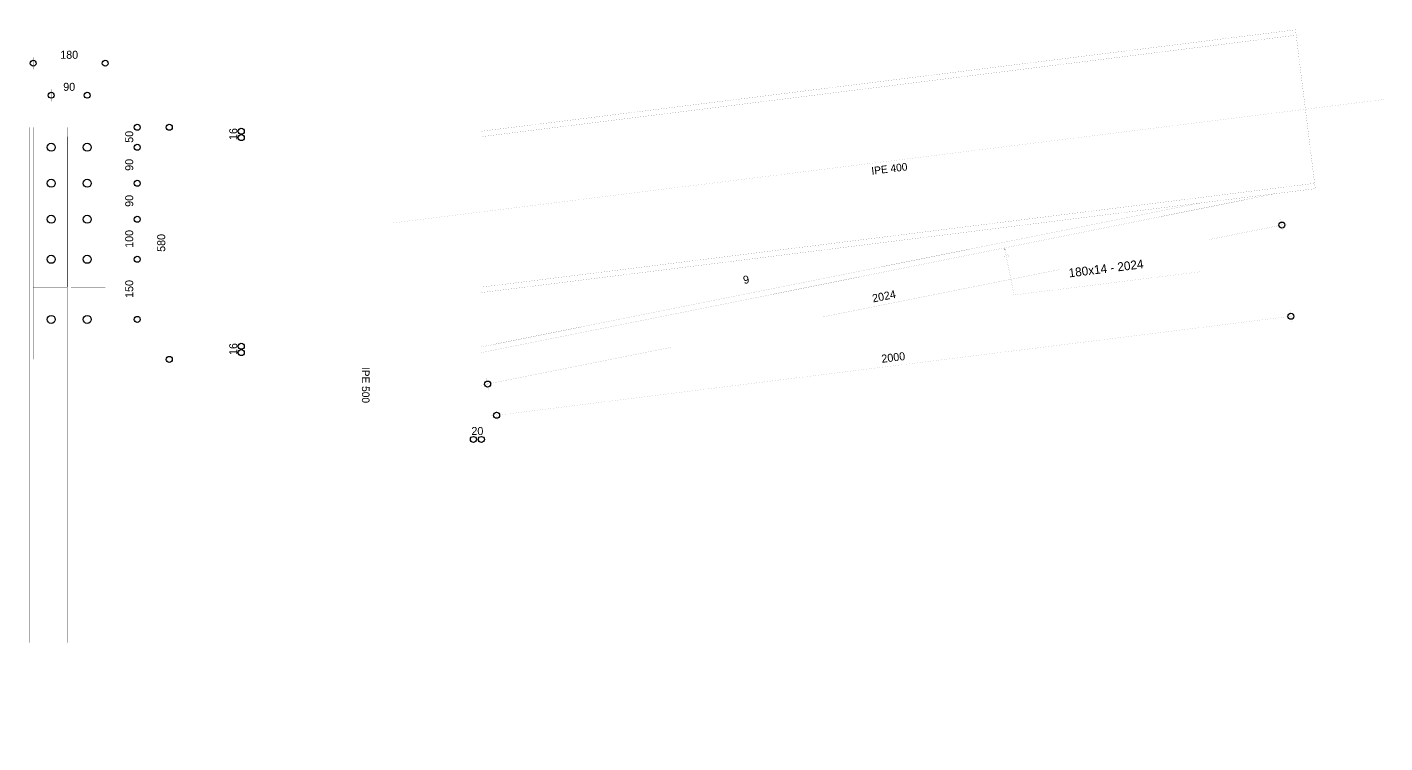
# Model space of a CAD drawing. Header units: millimetres. Extents: x -388065 to 2372687422, y -192755 to 667797.
# Drawn here: x 207755 to 211147, y 569591 to 571379 of the extents above; entities that cross this region are included whole.
import ezdxf
from ezdxf.enums import TextEntityAlignment as Align

# ---------------------------------------------------------------- set-up
doc = ezdxf.new("R2010")
doc.units = ezdxf.units.MM
doc.linetypes.add('DASHDOTED', pattern=[110, 50, -25, 10, -25])

msp = doc.modelspace()

# ---------------------------------------------------------------- linework, layer by layer
at = {"color": 255, "linetype": 'DASHDOTED'}
for points, const_width in [([(208619.5936, 571379.4303), (208619.5936, 569591.4303)], 0.1), ([(210924.0501, 571372.8352), (210925.7187, 571359.4387)], 0.2), ([(210925.7187, 571359.4387), (210971.8221, 570989.2989)], 0.2), ([(208666.4069, 570890.0854), (211147.2368, 571199.0891)], 0.1), ([(210971.8221, 570989.2989), (210973.4907, 570975.9024)], 0.2), ([(207854.4936, 569841.4303), (207759.5936, 569841.4303)], 0.2), ([(207864.6936, 569841.4303), (207854.4936, 569841.4303)], 0.2), ([(207959.5936, 569841.4303), (207864.6936, 569841.4303)], 0.2), ([(208385.5936, 569841.4303), (208369.5936, 569841.4303)], 0.2), ([(208853.5936, 569841.4303), (208385.5936, 569841.4303)], 0.2), ([(208869.5936, 569841.4303), (208853.5936, 569841.4303)], 0.2)]:
    msp.add_lwpolyline(points, dxfattribs=dict(at, const_width=const_width))
at = {"color": 255, "const_width": 0.2}
for points in [[(208889.5936, 571119.4303), (210924.0501, 571372.8352)], [(208889.5936, 571105.8259), (210925.7187, 571359.4387)], [(207759.5936, 571129.4303), (207759.5936, 569841.4303)], [(207854.4936, 571129.4303), (207759.5936, 571129.4303)], [(207769.5936, 571129.4303), (207769.5936, 570549.4303)], [(207769.5936, 571129.4303), (207949.5936, 571129.4303)], [(207769.5936, 571105.8259), (207769.5936, 571119.4303)], [(207769.5936, 571119.4303), (207949.5936, 571119.4303)], [(207855.2936, 571105.8259), (207769.5936, 571105.8259)], [(207769.5936, 571105.8259), (207769.5936, 571105.8259)], [(207854.4936, 571129.4303), (207854.4936, 569841.4303)], [(207864.6936, 571129.4303), (207854.4936, 571129.4303)], [(207855.2936, 570729.9437), (207855.2936, 571105.8259)], [(207855.2936, 571105.8259), (207855.2936, 571105.8259)], [(207949.5936, 571105.8259), (207863.8936, 571105.8259)], [(207863.8936, 571105.8259), (207863.8936, 571105.8259)], [(207863.8936, 571105.8259), (207863.8936, 570729.9437)], [(207864.6936, 571129.4303), (207864.6936, 569841.4303)], [(207959.5936, 571129.4303), (207864.6936, 571129.4303)], [(207949.5936, 570549.4303), (207949.5936, 571129.4303)], [(207949.5936, 571119.4303), (207949.5936, 571105.8259)], [(207949.5936, 571119.4303), (207949.5936, 571119.4303)], [(207949.5936, 571105.8259), (207949.5936, 571105.8259)], [(207959.5936, 571129.4303), (207959.5936, 569841.4303)], [(208369.5936, 571129.4303), (208369.5936, 569841.4303)], [(208385.5936, 571129.4303), (208369.5936, 571129.4303)], [(208385.5936, 571129.4303), (208385.5936, 569841.4303)], [(208853.5936, 571129.4303), (208385.5936, 571129.4303)], [(208385.5936, 571103.4303), (208385.5936, 571119.4303)], [(208853.5936, 571119.4303), (208385.5936, 571119.4303)], [(208853.5936, 571103.4303), (208385.5936, 571103.4303)], [(208853.5936, 571129.4303), (208853.5936, 569841.4303)], [(208869.5936, 571129.4303), (208853.5936, 571129.4303)], [(208853.5936, 571119.4303), (208853.5936, 571103.4303)], [(208869.5936, 571129.4303), (208889.5936, 571129.4303)], [(208869.5936, 571129.4303), (208869.5936, 570549.4303)], [(208869.5936, 571129.4303), (208869.5936, 569841.4303)], [(208889.5936, 571129.4303), (208889.5936, 570549.4303)], [(208889.5936, 571119.4303), (208889.5936, 571105.8259)], [(208889.5936, 571105.8259), (208889.5936, 570729.9437)], [(208889.5936, 570729.9437), (210971.8221, 570989.2989)], [(208889.5936, 570716.3393), (210973.4907, 570975.9024)], [(210874.2575, 570963.5423), (208889.5936, 570566.3393)], [(210874.2575, 570963.5423), (208889.5936, 570566.3393)], [(210685.3489, 570940.0125), (208889.5936, 570580.617)], [(210685.3489, 570940.0125), (208889.5936, 570580.617)], [(210685.3489, 570940.0125), (208889.5936, 570580.617)], [(210685.3489, 570940.0125), (208889.5936, 570580.617)], [(207769.5936, 570716.3393), (207769.5936, 570729.9437)], [(207769.5936, 570729.9437), (207769.5936, 570729.9437)], [(207769.5936, 570729.9437), (207855.2936, 570729.9437)], [(207855.2936, 570729.9437), (207855.2936, 570729.9437)], [(207863.8936, 570729.9437), (207863.8936, 570729.9437)], [(207863.8936, 570729.9437), (207949.5936, 570729.9437)], [(207949.5936, 570729.9437), (207949.5936, 570729.9437)], [(207949.5936, 570729.9437), (207949.5936, 570716.3393)], [(208889.5936, 570729.9437), (208889.5936, 570716.3393)], [(207949.5936, 570716.3393), (207769.5936, 570716.3393)], [(207855.0936, 570580.617), (207855.0936, 570716.3393)], [(207855.0936, 570716.3393), (207864.0936, 570716.3393)], [(207864.0936, 570716.3393), (207864.0936, 570580.617)], [(208889.5936, 570716.3393), (208889.5936, 570716.3393)], [(208889.5936, 570716.3393), (208889.5936, 570716.3393)], [(207769.5936, 570566.3393), (207769.5936, 570580.617)], [(207769.5936, 570580.617), (207855.0936, 570580.617)], [(207864.0936, 570580.617), (207949.5936, 570580.617)], [(207949.5936, 570580.617), (207949.5936, 570566.3393)], [(208385.5936, 570566.3393), (208385.5936, 570582.3393)], [(208853.5936, 570582.3393), (208385.5936, 570582.3393)], [(208385.5936, 570566.3393), (208385.5936, 570582.3393)], [(208853.5936, 570582.3393), (208385.5936, 570582.3393)], [(208853.5936, 570566.3393), (208385.5936, 570566.3393)], [(208853.5936, 570566.3393), (208385.5936, 570566.3393)], [(208853.5936, 570582.3393), (208853.5936, 570566.3393)], [(208853.5936, 570582.3393), (208853.5936, 570566.3393)], [(207949.5936, 570549.4303), (207769.5936, 570549.4303)], [(208889.5936, 570549.4303), (208869.5936, 570549.4303)]]:
    msp.add_lwpolyline(points, dxfattribs=at)
at = {"color": 50}
for points, const_width in [([(207769.5936, 571274.4303), (207769.5936, 571304.4303)], 0.1), ([(207949.5936, 571274.4303), (207949.5936, 571304.4303)], 0.1), ([(207754.5936, 571289.4303), (207964.5936, 571289.4303)], 0.1), ([(207799.5936, 571209.4303), (207919.5936, 571209.4303)], 0.1), ([(207814.5936, 571194.4303), (207814.5936, 571224.4303)], 0.1), ([(207904.5936, 571194.4303), (207904.5936, 571224.4303)], 0.1), ([(208029.5936, 571064.4303), (208029.5936, 571144.4303)], 0.1), ([(208109.5936, 570534.4303), (208109.5936, 571144.4303)], 0.1), ([(208289.5936, 571088.4303), (208289.5936, 571134.4303)], 0.1), ([(208044.5936, 571129.4303), (208014.5936, 571129.4303)], 0.1), ([(208124.5936, 571129.4303), (208094.5936, 571129.4303)], 0.1), ([(208304.5936, 571119.4303), (208274.5936, 571119.4303)], 0.1), ([(208304.5936, 571103.4303), (208274.5936, 571103.4303)], 0.1), ([(208385.5936, 571103.4303), (208385.5936, 571119.4303)], 0.2), ([(208853.5936, 571119.4303), (208385.5936, 571119.4303)], 0.2), ([(208853.5936, 571103.4303), (208385.5936, 571103.4303)], 0.2), ([(208853.5936, 571119.4303), (208853.5936, 571103.4303)], 0.2), ([(208044.5936, 571079.4303), (208014.5936, 571079.4303)], 0.1), ([(208044.5936, 571079.4303), (208014.5936, 571079.4303)], 0.1), ([(208029.5936, 570634.4303), (208029.5936, 571094.4303)], 0.1), ([(208833.5936, 571099.4303), (208833.5936, 571059.4303)], 0.1), ([(208833.5936, 571099.4303), (208853.5936, 571099.4303)], 0.1), ([(208853.5936, 571099.4303), (208853.5936, 571059.4303)], 0.1), ([(208853.5936, 571089.4303), (208889.5936, 571089.4303)], 0.1), ([(208853.5936, 571069.4303), (208889.5936, 571069.4303)], 0.1), ([(208889.5936, 571059.4303), (208889.5936, 571099.4303)], 0.1), ([(208909.5936, 571099.4303), (208889.5936, 571099.4303)], 0.1), ([(208909.5936, 571059.4303), (208909.5936, 571099.4303)], 0.1), ([(208913.5936, 571089.4303), (208909.5936, 571089.4303)], 0.1), ([(208913.5936, 571069.4303), (208909.5936, 571069.4303)], 0.1), ([(208913.5936, 571069.4303), (208913.5936, 571089.4303)], 0.1), ([(208833.5936, 571059.4303), (208853.5936, 571059.4303)], 0.1), ([(208909.5936, 571059.4303), (208889.5936, 571059.4303)], 0.1), ([(208833.5936, 571009.4303), (208833.5936, 570969.4303)], 0.1), ([(208833.5936, 571009.4303), (208853.5936, 571009.4303)], 0.1), ([(208853.5936, 571009.4303), (208853.5936, 570969.4303)], 0.1), ([(208853.5936, 570999.4303), (208889.5936, 570999.4303)], 0.1), ([(208889.5936, 570969.4303), (208889.5936, 571009.4303)], 0.1), ([(208909.5936, 571009.4303), (208889.5936, 571009.4303)], 0.1), ([(208909.5936, 570969.4303), (208909.5936, 571009.4303)], 0.1), ([(208913.5936, 570999.4303), (208909.5936, 570999.4303)], 0.1), ([(208913.5936, 570979.4303), (208913.5936, 570999.4303)], 0.1), ([(208044.5936, 570989.4303), (208014.5936, 570989.4303)], 0.1), ([(208833.5936, 570969.4303), (208853.5936, 570969.4303)], 0.1), ([(208853.5936, 570979.4303), (208889.5936, 570979.4303)], 0.1), ([(208909.5936, 570969.4303), (208889.5936, 570969.4303)], 0.1), ([(208913.5936, 570979.4303), (208909.5936, 570979.4303)], 0.1), ([(208044.5936, 570899.4303), (208014.5936, 570899.4303)], 0.1), ([(208833.5936, 570919.4303), (208833.5936, 570879.4303)], 0.1), ([(208833.5936, 570919.4303), (208853.5936, 570919.4303)], 0.1), ([(208853.5936, 570919.4303), (208853.5936, 570879.4303)], 0.1), ([(208853.5936, 570909.4303), (208889.5936, 570909.4303)], 0.1), ([(208889.5936, 570879.4303), (208889.5936, 570919.4303)], 0.1), ([(208909.5936, 570919.4303), (208889.5936, 570919.4303)], 0.1), ([(208909.5936, 570879.4303), (208909.5936, 570919.4303)], 0.1), ([(208913.5936, 570909.4303), (208909.5936, 570909.4303)], 0.1), ([(208913.5936, 570889.4303), (208913.5936, 570909.4303)], 0.1), ([(210892.9007, 570870.3896), (210887.0134, 570899.8062)], 0.1), ([(208833.5936, 570879.4303), (208853.5936, 570879.4303)], 0.1), ([(208853.5936, 570889.4303), (208889.5936, 570889.4303)], 0.1), ([(208909.5936, 570879.4303), (208889.5936, 570879.4303)], 0.1), ([(208890.5848, 570484.9513), (210904.6654, 570888.0416)], 0.1), ([(208913.5936, 570889.4303), (208909.5936, 570889.4303)], 0.1), ([(208044.5936, 570799.4303), (208014.5936, 570799.4303)], 0.1), ([(208833.5936, 570819.4303), (208833.5936, 570779.4303)], 0.1), ([(208833.5936, 570819.4303), (208853.5936, 570819.4303)], 0.1), ([(208853.5936, 570819.4303), (208853.5936, 570779.4303)], 0.1), ([(208853.5936, 570809.4303), (208889.5936, 570809.4303)], 0.1), ([(208889.5936, 570779.4303), (208889.5936, 570819.4303)], 0.1), ([(208909.5936, 570819.4303), (208889.5936, 570819.4303)], 0.1), ([(208909.5936, 570779.4303), (208909.5936, 570819.4303)], 0.1), ([(208913.5936, 570809.4303), (208909.5936, 570809.4303)], 0.1), ([(208913.5936, 570789.4303), (208913.5936, 570809.4303)], 0.1), ([(210195.8268, 570803.2879), (210197.0003, 570827.9986)], 0.1), ([(210197.0003, 570827.9986), (210207.5935, 570805.6428)], 0.1), ([(210197.0003, 570827.9986), (210220.5496, 570710.332)], 0.1), ([(208833.5936, 570779.4303), (208853.5936, 570779.4303)], 0.1), ([(208853.5936, 570789.4303), (208889.5936, 570789.4303)], 0.1), ([(208909.5936, 570779.4303), (208889.5936, 570779.4303)], 0.1), ([(208913.5936, 570789.4303), (208909.5936, 570789.4303)], 0.1), ([(210220.5496, 570710.332), (210684.961, 570768.1775)], 0.1), ([(208833.5936, 570669.4303), (208833.5936, 570629.4303)], 0.1), ([(208833.5936, 570669.4303), (208853.5936, 570669.4303)], 0.1), ([(208853.5936, 570669.4303), (208853.5936, 570629.4303)], 0.1), ([(208853.5936, 570659.4303), (208889.5936, 570659.4303)], 0.1), ([(208889.5936, 570629.4303), (208889.5936, 570669.4303)], 0.1), ([(208909.5936, 570669.4303), (208889.5936, 570669.4303)], 0.1), ([(208909.5936, 570629.4303), (208909.5936, 570669.4303)], 0.1), ([(208913.5936, 570659.4303), (208909.5936, 570659.4303)], 0.1), ([(208913.5936, 570639.4303), (208913.5936, 570659.4303)], 0.1), ([(210914.2858, 570642.1758), (210910.5778, 570671.9458)], 0.1), ([(208044.5936, 570649.4303), (208014.5936, 570649.4303)], 0.1), ([(208833.5936, 570629.4303), (208853.5936, 570629.4303)], 0.1), ([(208853.5936, 570639.4303), (208889.5936, 570639.4303)], 0.1), ([(208909.5936, 570629.4303), (208889.5936, 570629.4303)], 0.1), ([(208913.5936, 570639.4303), (208909.5936, 570639.4303)], 0.1), ([(208912.8829, 570408.0038), (210927.3168, 570658.9148)], 0.1), ([(208289.5936, 570551.3393), (208289.5936, 570597.3393)], 0.1), ([(208304.5936, 570582.3393), (208274.5936, 570582.3393)], 0.1), ([(208304.5936, 570566.3393), (208274.5936, 570566.3393)], 0.1), ([(208124.5936, 570549.4303), (208094.5936, 570549.4303)], 0.1), ([(208908.2368, 570473.1866), (208902.3495, 570502.6033)], 0.1), ([(208929.6219, 570394.9728), (208925.9139, 570424.7428)], 0.1), ([(208869.5936, 570334.4303), (208869.5936, 570364.4303)], 0.1), ([(208889.5936, 570334.4303), (208889.5936, 570364.4303)], 0.1), ([(208854.5936, 570349.4303), (208904.5936, 570349.4303)], 0.1)]:
    msp.add_lwpolyline(points, dxfattribs=dict(at, const_width=const_width))
at = {"color": 50, "linetype": 'DASHDOTED', "const_width": 0.1}
for points in [[(208813.5936, 571079.4303), (208929.5936, 571079.4303)], [(208813.5936, 570989.4303), (208929.5936, 570989.4303)], [(208813.5936, 570899.4303), (208929.5936, 570899.4303)], [(208813.5936, 570799.4303), (208929.5936, 570799.4303)], [(208813.5936, 570649.4303), (208929.5936, 570649.4303)]]:
    msp.add_lwpolyline(points, dxfattribs=at)
at = {"color": 50}
for centre, radius in [((207769.5936, 571289.4303), 7.5), ((207949.5936, 571289.4303), 7.5), ((207814.5936, 571209.4303), 7.5), ((207904.5936, 571209.4303), 7.5), ((208029.5936, 571129.4303), 7.5), ((208109.5936, 571129.4303), 7.5), ((208289.5936, 571119.4303), 7.5), ((208289.5936, 571103.4303), 7.5), ((207814.5936, 571079.4303), 10), ((207904.5936, 571079.4303), 10), ((208029.5936, 571079.4303), 7.5), ((208029.5936, 571079.4303), 7.5), ((207814.5936, 570989.4303), 10), ((207904.5936, 570989.4303), 10), ((208029.5936, 570989.4303), 7.5), ((207814.5936, 570899.4303), 10), ((207904.5936, 570899.4303), 10), ((208029.5936, 570899.4303), 7.5), ((210889.957, 570885.0979), 7.5), ((207814.5936, 570799.4303), 10), ((207904.5936, 570799.4303), 10), ((208029.5936, 570799.4303), 7.5), ((207814.5936, 570649.4303), 10), ((207904.5936, 570649.4303), 10), ((210912.4318, 570657.0608), 7.5), ((208029.5936, 570649.4303), 7.5), ((208289.5936, 570582.3393), 7.5), ((208289.5936, 570566.3393), 7.5), ((208109.5936, 570549.4303), 7.5), ((208905.2932, 570487.8949), 7.5), ((208927.7679, 570409.8578), 7.5), ((208869.5936, 570349.4303), 7.5), ((208889.5936, 570349.4303), 7.5)]:
    msp.add_circle(centre, radius, dxfattribs=at)

# ---------------------------------------------------------------- texts
at = {"color": 255}
for s, p in [('180', (207859.5936, 571300.4303)), ('90', (207859.5936, 571220.4303)), ('20', (208879.5936, 570360.4303))]:
    msp.add_text(s, height=20, dxfattribs=at).set_placement(p, align=Align.CENTER)
for s, rotation, p in [('50', 90, (208019.5936, 571105.4303)), ('16', 90, (208279.5936, 571112.4303)), ('90', 90, (208019.5936, 571035.4303)), ('90', 90, (208019.5936, 570945.4303)), ('100', 90, (208019.5936, 570850.4303)), ('580', 90, (208099.5936, 570840.4303)), ('150', 90, (208019.5936, 570725.4303)), ('2024', 11.3174321, (209897.6251, 570697.4964)), ('16', 90, (208279.5936, 570575.3393)), ('2000', 7.1, (209920.0998, 570544.4593))]:
    msp.add_text(s, height=20, rotation=rotation, dxfattribs=at).set_placement(p, align=Align.CENTER)
at = {"color": 255, "linetype": 'DASHDOTED'}
for s, rotation, p in [('IPE 400', 7.1, (209909.1703, 571025.733)), ('IPE 500', 270, (208600.5936, 570485.4303))]:
    msp.add_text(s, height=19, rotation=rotation, dxfattribs=at).set_placement(p, align=Align.MIDDLE_CENTER)
at = {"color": 255}
msp.add_text('180x14 - 2024', height=22, rotation=7.1, dxfattribs=at).set_placement((210452.7553, 570759.2548), align=Align.BOTTOM_CENTER)
msp.add_text('9', height=20, rotation=11.3174321, dxfattribs=at).set_placement((209551.1482, 570748.7403), align=Align.MIDDLE_CENTER)

doc.saveas('drawing.dxf')
